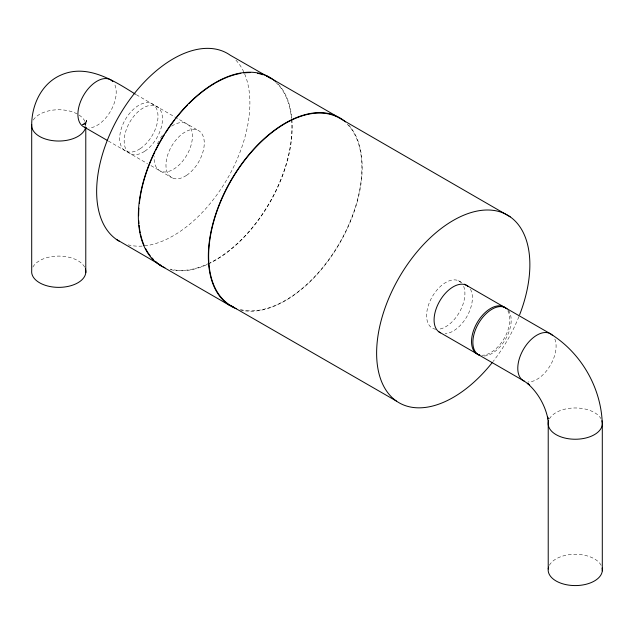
<?xml version="1.0" encoding="UTF-8"?>
<svg xmlns="http://www.w3.org/2000/svg" width="634" height="634" viewBox="0 0 634 634"><rect width="100%" height="100%" fill="white"/><g stroke="black" fill="none" stroke-linecap="round" stroke-linejoin="round"><path stroke-width="0.48" stroke-dasharray="3.17 2.38" d="M82.769 124.526L86.224 121.776L83.878 124.74L86.723 120.571L85.138 124.874L86.382 120.523L85.78 126.34A27.088 15.644 0 0 0 77.895 114.334M82.079 125.072L85.115 123.329L82.642 124.296M136.318 94.72L197.816 130.224M458.461 280.703L461.893 282.685M108.343 141.017L147.563 163.659M150.987 165.64L172.408 178.003M470.42 289.207A27.088 15.644 -60 0 1 466.949 316.461A27.088 15.644 -60 0 1 445.171 333.642M518.897 316.635A108.366 62.568 -60 0 1 493.062 361.523M235.927 60.175A108.366 62.568 -60 0 1 244.32 73.124M244.708 74.043A108.366 62.568 -60 0 1 226.821 179.636A108.366 62.568 -60 0 1 143.934 245.952M142.103 246.103A108.366 62.568 -60 0 1 128.227 244.859M171.727 126.118A27.088 15.644 -60 0 1 192.419 135.628A27.088 15.644 -60 0 1 172.749 169.69A27.088 15.644 -60 0 1 154.173 156.519M157.501 143.815A27.088 15.644 -60 0 1 158.714 141.303M160.568 138.053A27.088 15.644 -60 0 1 162.661 134.979M347.25 124.137A108.366 62.568 -60 0 1 339.444 243.218A108.366 62.568 -60 0 1 240.223 309.519M275.814 82.341A108.366 62.568 -60 0 1 291.497 118.582M291.585 119.525A108.366 62.568 -60 0 1 210.116 262.777M209.252 263.197A108.366 62.568 -60 0 1 170.221 269.109M348.755 125.136A108.779 62.806 -60 0 1 338.865 244.676A108.779 62.806 -60 0 1 240.048 309.891M278.128 84.045A108.779 62.806 -60 0 1 269.268 203.593A108.779 62.806 -60 0 1 170.055 269.482M32.881 267.072A27.088 15.644 0 0 1 59.073 256.088A27.088 15.644 0 0 1 84.797 267.437M33.293 120.032A27.088 15.644 0 0 1 77.11 113.898M114.968 85.091A27.088 15.644 -60 0 1 110.102 111.941A27.088 15.644 -60 0 1 88.982 127.997M549.393 565.282A27.088 15.644 0 0 1 576.892 554.322A27.088 15.644 0 0 1 601.904 567.113M549.393 418.947A27.088 15.644 0 0 1 574.927 407.963A27.088 15.644 0 0 1 600.921 418.591M554.853 339.055A27.088 15.644 -60 0 1 549.646 366.468A27.088 15.644 -60 0 1 528.043 381.969M507.85 310.811A27.088 15.644 -60 0 1 504.054 338.635A27.088 15.644 -60 0 1 481.769 355.254M463.676 286.409A27.088 15.644 -60 0 1 459.143 312.705A27.088 15.644 -60 0 1 438.538 329.26M435.851 329.252A27.088 15.644 -60 0 1 431.809 297.489A27.088 15.644 -60 0 1 461.528 282.93M508.302 310.24A27.088 15.644 -60 0 1 506.368 337.7A27.088 15.644 -60 0 1 483.956 356.031M186.658 175.277A27.088 15.644 -60 0 0 200.883 132.451A27.088 15.644 -60 0 0 167.812 154.625A27.088 15.644 -60 0 0 186.658 175.277M140.383 148.562A27.088 15.644 -60 0 0 154.609 105.735A27.088 15.644 -60 0 0 121.538 127.91A27.088 15.644 -60 0 0 140.383 148.562M144.869 151.146A27.088 15.644 -60 0 0 159.086 108.319A27.088 15.644 -60 0 0 126.015 130.501A27.088 15.644 -60 0 0 144.869 151.146"/><path stroke-width="0.95" d="M85.392 268.911A27.088 15.644 0 0 1 60.381 287.337A27.088 15.644 0 0 1 31.7 270.781L31.7 124.454C31.843 104.317 41.907 83.086 61.221 74.947C87.349 63.44 114.057 80.764 135.462 94.228M265.876 75.414L335.869 115.824M464.46 284.167L549.646 333.349C580.998 352.361 601.515 387.889 602.3 424.55L602.3 570.877M84.354 127.165L107.487 140.526M439.053 331.954L524.239 381.137L529.58 384.909L527.282 383.229C537.814 392.494 545.161 405.229 547.919 418.979L547.721 417.093L548.22 422.656L548.22 568.991M231.077 305.778L396.305 401.005M159.665 265.004L229.659 305.414M510.188 216.836L339.444 118.09A108.366 62.568 -60 0 0 229.817 182.869A108.366 62.568 -60 0 0 233.684 307.149M116.323 239.359L161.084 265.369M85.78 127.331L85.78 272.675M492.467 362.291A108.366 62.568 -60 0 1 377.912 368.576A108.366 62.568 -60 0 1 466.204 214.229A108.366 62.568 -60 0 1 519.603 314.844M440.543 332.81A27.088 15.644 -60 0 1 440.115 300.389A27.088 15.644 -60 0 1 468.328 286.576M119.485 241.348A108.366 62.568 -60 0 1 120.317 113.89A108.366 62.568 -60 0 1 230.213 55.198L269.45 77.673A108.366 62.568 -60 0 1 271.122 78.703M156.994 262.627A108.366 62.568 -60 0 1 155.465 261.367M153.269 259.322A108.366 62.568 -60 0 1 152.017 257.983M150.218 255.843A108.366 62.568 -60 0 1 145.677 248.742M144.092 245.398A108.366 62.568 -60 0 1 140.653 234.738M140.249 232.876A108.366 62.568 -60 0 1 139.123 225.395M138.949 223.517A108.366 62.568 -60 0 1 138.759 220.648M138.64 215.758A108.366 62.568 -60 0 1 138.909 208.206M139.345 203.34A108.366 62.568 -60 0 1 154.878 151.914M155.71 150.226A108.366 62.568 -60 0 1 164.491 134.574M165.498 132.974A108.366 62.568 -60 0 1 174.929 119.588M176.141 118.035A108.366 62.568 -60 0 1 187.585 104.998M188.916 103.651A108.366 62.568 -60 0 1 215.267 83.046M216.123 82.555A108.366 62.568 -60 0 1 227.249 77.213M228.161 76.857A108.366 62.568 -60 0 1 240.841 73.354M243.654 72.95A108.366 62.568 -60 0 1 250.05 72.601M257.61 73.33A108.366 62.568 -60 0 1 263.173 74.812M236.411 308.75A108.779 62.806 -60 0 1 231.331 179.731A108.779 62.806 -60 0 1 345.498 121.926M164.895 267.73A108.779 62.806 -60 0 1 162.05 138.109A108.779 62.806 -60 0 1 275.505 81.509M85.638 127.275A27.088 15.644 0 0 1 56.291 140.97A27.088 15.644 0 0 1 31.7 124.454M86.176 127.759A27.088 15.644 -60 0 1 83.506 95.457A27.088 15.644 -60 0 1 112.82 81.604M602.149 568.048A27.088 15.644 0 0 1 574.444 585.57A27.088 15.644 0 0 1 548.608 567.113M601.904 420.786A27.088 15.644 0 0 1 575.26 439.243A27.088 15.644 0 0 1 548.608 420.786M524.239 381.137A27.088 15.644 -60 0 1 524.239 348.018A27.088 15.644 -60 0 1 552.713 335.576M479.795 355.016A27.088 15.644 -60 0 1 476.728 323.419A27.088 15.644 -60 0 1 505.758 308.187M479.328 355.206A27.088 15.644 -60 0 1 478.9 322.785A27.088 15.644 -60 0 1 507.113 308.964"/></g></svg>
